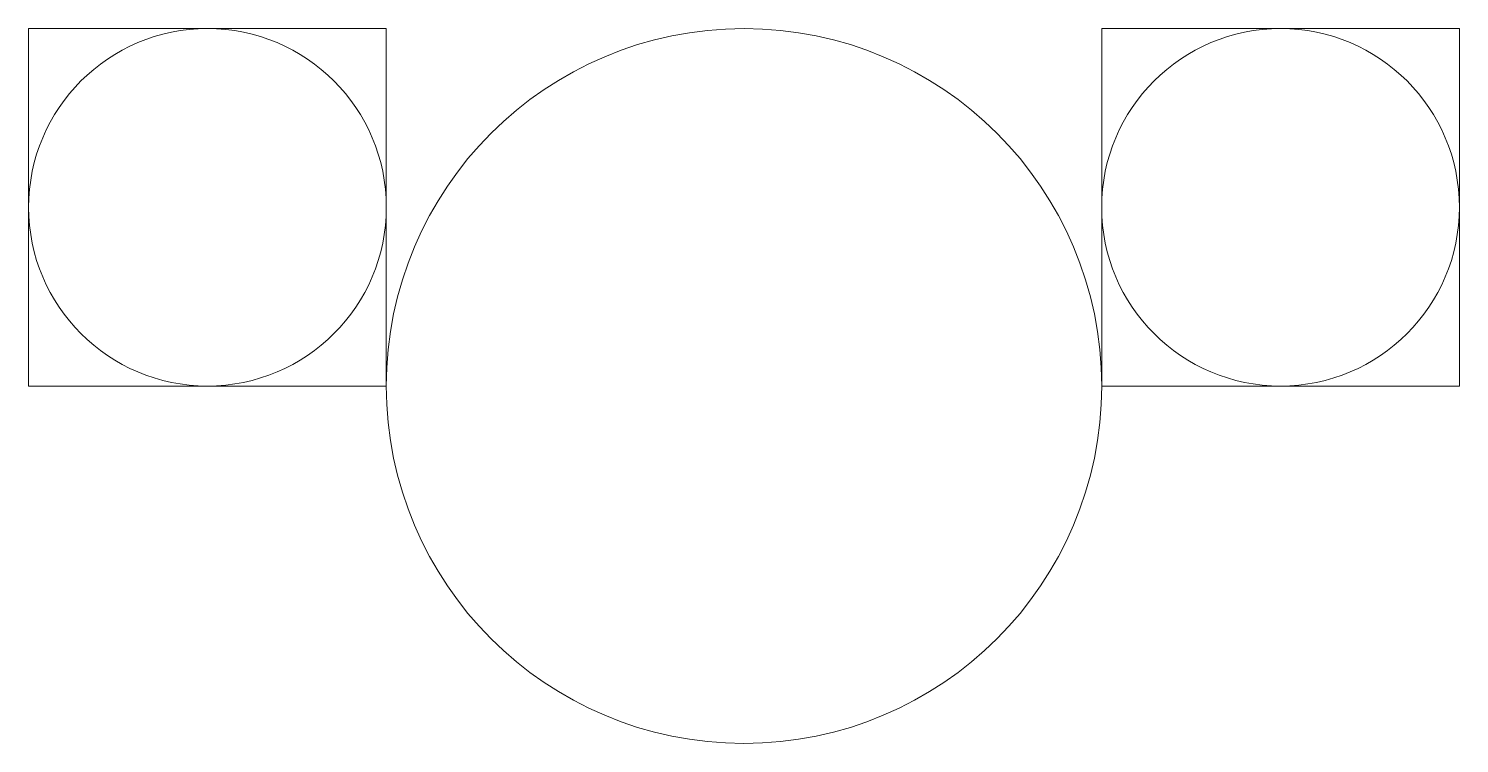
# Model space of a CAD drawing. Header units: millimetres. Extents: x -50 to 50, y -25 to 25.
import ezdxf

# ---------------------------------------------------------------- set-up
doc = ezdxf.new("R2010")
doc.units = ezdxf.units.MM
for name, color, linetype, lineweight, true_color in [('1. Engrave (Raster)', 18, 'Continuous', 5, 0x000000), ('2. Mark (Vector)', 5, 'Continuous', 5, 0x0000ff), ('3. Cut (Vector)', 1, 'Continuous', 5, 0xff0000), ('4. NP Layout & Text', 3, 'Continuous', 13, 0x00ff00)]:
    doc.layers.add(name, color=color, linetype=linetype, lineweight=lineweight, true_color=true_color)
doc.layers.add('5. NP Material Boundary', color=7, linetype='Continuous', lineweight=13)

msp = doc.modelspace()

# ---------------------------------------------------------------- linework, layer by layer
at = {"layer": '1. Engrave (Raster)'}
msp.add_circle((-37.5, 12.5), 12.5, dxfattribs=at)
at = {"layer": '2. Mark (Vector)'}
msp.add_circle((37.5, 12.5), 12.5, dxfattribs=at)
at = {"layer": '3. Cut (Vector)'}
msp.add_circle((0, 0), 25, dxfattribs=at)
at = {"layer": '4. NP Layout & Text'}
for p, q in [((-25, 25), (-50, 25)), ((-50, 25), (-50, 0)), ((-25, 0), (-25, 25)), ((-50, 0), (-25, 0))]:
    msp.add_line(p, q, dxfattribs=at)
at = {"layer": '5. NP Material Boundary'}
for p, q in [((50, 25), (25, 25)), ((25, 25), (25, 0)), ((50, 0), (50, 25)), ((25, 0), (50, 0))]:
    msp.add_line(p, q, dxfattribs=at)

doc.saveas('drawing.dxf')
